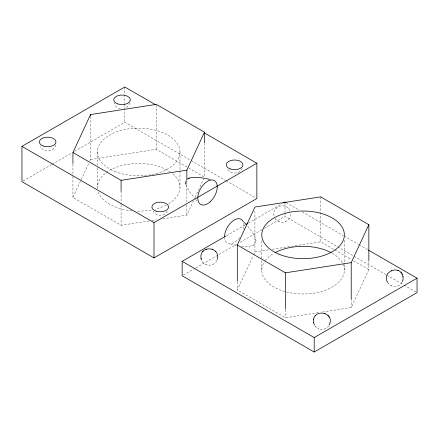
<?xml version="1.0" encoding="UTF-8"?>
<svg xmlns="http://www.w3.org/2000/svg" width="439" height="439" viewBox="0 0 439 439"><rect width="100%" height="100%" fill="white"/><g stroke="black" fill="none" stroke-linecap="round" stroke-linejoin="round"><path stroke-width="0.33" stroke-dasharray="2.19 1.65" d="M55.687 145.013C54.035 152.295 42.857 153.178 40.108 146.236M130.048 102.88L128.435 105.947L125.307 108.274M149.271 220.916L121.082 225.273L72.934 197.473L88.854 163.176M89.99 160.723L90.56 159.5L90.56 116.604M162.693 218.836L186.86 215.099L193.396 201.013M195.103 197.336L203.63 178.964M318.335 312.672L285.449 317.765L237.296 289.965L253.215 255.663M253.501 255.054L254.922 251.986L254.922 209.771M322.363 312.052L351.222 307.585L368.848 269.612L368.848 261.441M216.762 260.525C214.172 266.725 204.327 266.725 201.737 260.525M242.174 168.302C239.634 174.662 229.597 174.662 227.056 168.302M402.184 282.079C399.677 287.364 391.561 288.033 388.202 283.265M328.762 325.754C326.693 328.981 322.253 330.347 318.725 328.849M167.369 211.269C164.471 216.548 156.032 216.548 153.134 211.269M290.108 211.263C287.09 200.947 270.331 206.676 274.337 216.707M275.127 218.359C279.253 225.997 292.176 221.421 290.481 212.844M275.758 208.717L276.109 208.311M23.13 181L51.506 164.62M52.098 164.279L71.606 153.013M74.559 151.307L124.808 122.3L190.537 160.246M226.48 235.732L245.396 224.812M248.353 223.105L282.047 203.652M183.326 275.094L195.152 268.267M195.739 267.927L236.528 244.375M240.078 242.328L261.946 229.701M264.311 228.335L285.004 216.389L386.26 274.852M253.116 245.417L255.443 243.458L255.975 240.468M241.417 246.081L247.865 246.427L252.568 245.637M285.163 221.788L285.559 221.624M212.191 264.722L212.586 264.558M397.75 285.987L398.146 285.827M252.271 245.758L253.352 245.324M90.56 159.5L156.333 149.326L188.04 167.632M151.96 220.499L156.657 219.774M254.922 251.986L269.689 249.703M272.372 249.286L320.695 241.812L334.2 249.61M236.253 245.286L228.862 243.7M120.253 108.762C117.295 108.126 114.831 105.794 114.008 102.88M315.043 325.952L316.656 327.653L318.687 328.833M285.163 206.182L285.559 206.341M278.886 221.624L279.281 221.788M391.473 285.827L391.873 285.987M205.913 264.558L206.308 264.722M318.5 328.756L318.895 328.921M286.184 202.631L299.211 210.149M302.175 211.861L343.622 235.792M344.214 236.133L358.427 244.336M359.02 244.677L368.497 250.148M191.13 160.586L225.47 180.418M226.063 180.758L256.261 198.192M386.852 275.193L403.43 284.763M404.023 285.109L415.865 291.946M334.787 249.95L351.233 259.444M353.582 260.799L368.848 269.612M188.627 167.972L204.481 177.126L204.481 143.762M196.057 199.783L196.974 200.799M388.345 283.451L388.696 283.852M288.341 208.311L288.686 208.717M275.758 219.248L276.109 219.654M315.372 326.38L315.723 326.786M202.785 262.182L203.131 262.588M195.602 199.279L189.588 191.673L186.312 185.532M247.843 226.414C251.179 230.711 255.213 235.128 256.008 240.72M255.844 239.568L255.888 239.881M351.222 298.734L351.222 307.585M344.352 240.281L344.352 264.048M344.352 264.722L344.352 270.155M320.695 196.875L320.695 241.812M285.449 309.588L285.449 317.765M285.004 203.257L285.004 212.449M285.004 213.107L285.004 216.389M261.792 240.956L261.792 259.97M261.792 260.651L261.792 270.155M237.296 281.794L237.296 289.965M186.86 181.055L186.86 202.159M186.86 204.887L186.86 215.099M179.99 151.987L179.99 170.327M179.99 171.001L179.99 187.299M156.333 105.064L156.333 149.326M124.808 86.988L124.808 103.286M124.808 103.966L124.808 122.3M121.082 191.228L121.082 204.168M121.082 204.848L121.082 225.273M97.425 151.987L97.425 164.894M97.425 167.61L97.425 187.299M72.934 164.109L72.934 175.688M72.934 176.368L72.934 197.473M172.719 173.795A41.282 23.832 0 0 1 168.417 203.844M166.282 205.035A41.282 23.832 0 0 1 155.104 209.173M151.23 210.012A41.282 23.832 0 0 1 135.662 211.066M132.04 210.819A41.282 23.832 0 0 1 98.303 192.183M97.485 188.534A41.282 23.832 0 0 1 123.299 165.19A41.282 23.832 0 0 1 169.92 171.704M332.263 253.303A41.282 23.832 0 0 1 336.109 284.45A41.282 23.832 0 0 1 283.259 291.062A41.282 23.832 0 0 1 264.415 261.798M265.189 260.689A41.282 23.832 0 0 1 273.881 253.303M243.777 223.358A13.763 7.946 -60 0 1 243.387 229.899M239.529 237.653A13.763 7.946 -60 0 1 224.565 237.642M114.486 171.287A41.282 23.832 0 0 0 179.765 154.451A41.282 23.832 0 0 0 121.872 130.229A41.282 23.832 0 0 0 114.486 171.287"/><path stroke-width="0.66" d="M329.212 325.014C335.731 311.344 311.191 307.909 313.676 322.813M313.627 319.652L313.748 319.093M217.135 259.636C221.426 246.208 198.521 244.759 201.089 258.615M186.021 180.972L185.807 183.288M402.426 281.58L403.101 279.083L402.969 276.482M72.934 163.429L72.934 152.536L90.56 114.563L156.333 104.383L204.481 132.183L204.481 143.081M186.86 180.374L186.86 170.156L204.481 132.183M237.296 281.108L237.296 245.022L254.922 207.049L320.695 196.875L368.848 224.675L368.848 260.761M351.222 298.734L351.222 262.648L368.848 224.675M403.018 276.718C400.637 263.916 380.937 271.362 387.714 282.562M202.785 251.651L203.131 251.245M315.372 315.85L315.723 315.443M187.448 179.041L188.666 178.333M204.157 132.797L256.853 163.226L256.853 198.538L153.996 257.918L21.95 181.68L21.95 146.374L124.808 86.988L155.598 104.767M21.95 146.374L153.996 222.611L256.853 163.226M368.497 250.148L417.05 278.183L417.05 292.626L314.192 352.012L182.147 275.774L182.147 261.331L225.887 236.072M245.988 224.472L247.761 223.446M283.232 202.972L285.004 201.945L286.184 202.631M182.147 261.331L314.192 337.569L417.05 278.183M205.913 249.275L206.308 249.111M189.214 178.113C196.052 176.149 203.295 178.168 210.083 179.392M391.473 270.539L391.873 270.38M188.43 178.426L189.511 177.993M72.934 152.536L121.082 180.336L186.86 170.156M237.296 245.022L285.449 272.822L351.222 262.648M397.75 270.38L398.146 270.539M212.191 249.111L212.586 249.275M324.778 313.314L325.173 313.473M244.347 222.447L246.175 224.477M400.928 272.515L401.279 272.915M327.955 315.443L328.301 315.85M215.362 251.245L215.714 251.651M401.91 273.804L402.184 274.287M328.937 316.738L329.212 317.216M314.461 325.014L313.627 322.583M201.506 260.014L201.314 259.482M201.249 259.257L201.04 258.384M186.004 184.479L185.768 183.036M314.192 337.569L314.192 352.012M285.449 272.822L285.449 308.908M153.996 222.611L153.996 257.918M121.082 180.336L121.082 191.228M90.56 114.563L90.56 115.923M274.951 252.71A41.282 23.832 0 0 1 331.193 252.71M224.538 236.851A13.763 7.946 -60 0 1 232.538 221.179A13.763 7.946 -60 0 1 243.387 222.046M210.029 201.913A13.763 7.946 -60 0 0 214.391 180.599A13.763 7.946 -60 0 0 198.115 195.037A13.763 7.946 -60 0 0 210.029 201.913M117.888 103.966A8.281 4.78 0 0 0 130.312 99.829A8.281 4.78 0 0 0 117.888 95.686A8.281 4.78 0 0 0 117.888 103.966M230.448 168.999A8.341 4.813 0 0 0 242.954 164.828A8.341 4.813 0 0 0 230.448 160.658A8.341 4.813 0 0 0 230.448 168.999M156.081 211.132A8.341 4.813 0 0 0 168.592 206.961A8.341 4.813 0 0 0 156.081 202.791A8.341 4.813 0 0 0 156.081 211.132M43.521 146.099A8.281 4.78 0 0 0 55.945 141.956A8.281 4.78 0 0 0 43.521 137.819A8.281 4.78 0 0 0 43.521 146.099M278.853 254.148A41.282 23.832 0 0 0 344.132 237.307A41.282 23.832 0 0 0 286.233 213.085A41.282 23.832 0 0 0 278.853 254.148"/></g></svg>
